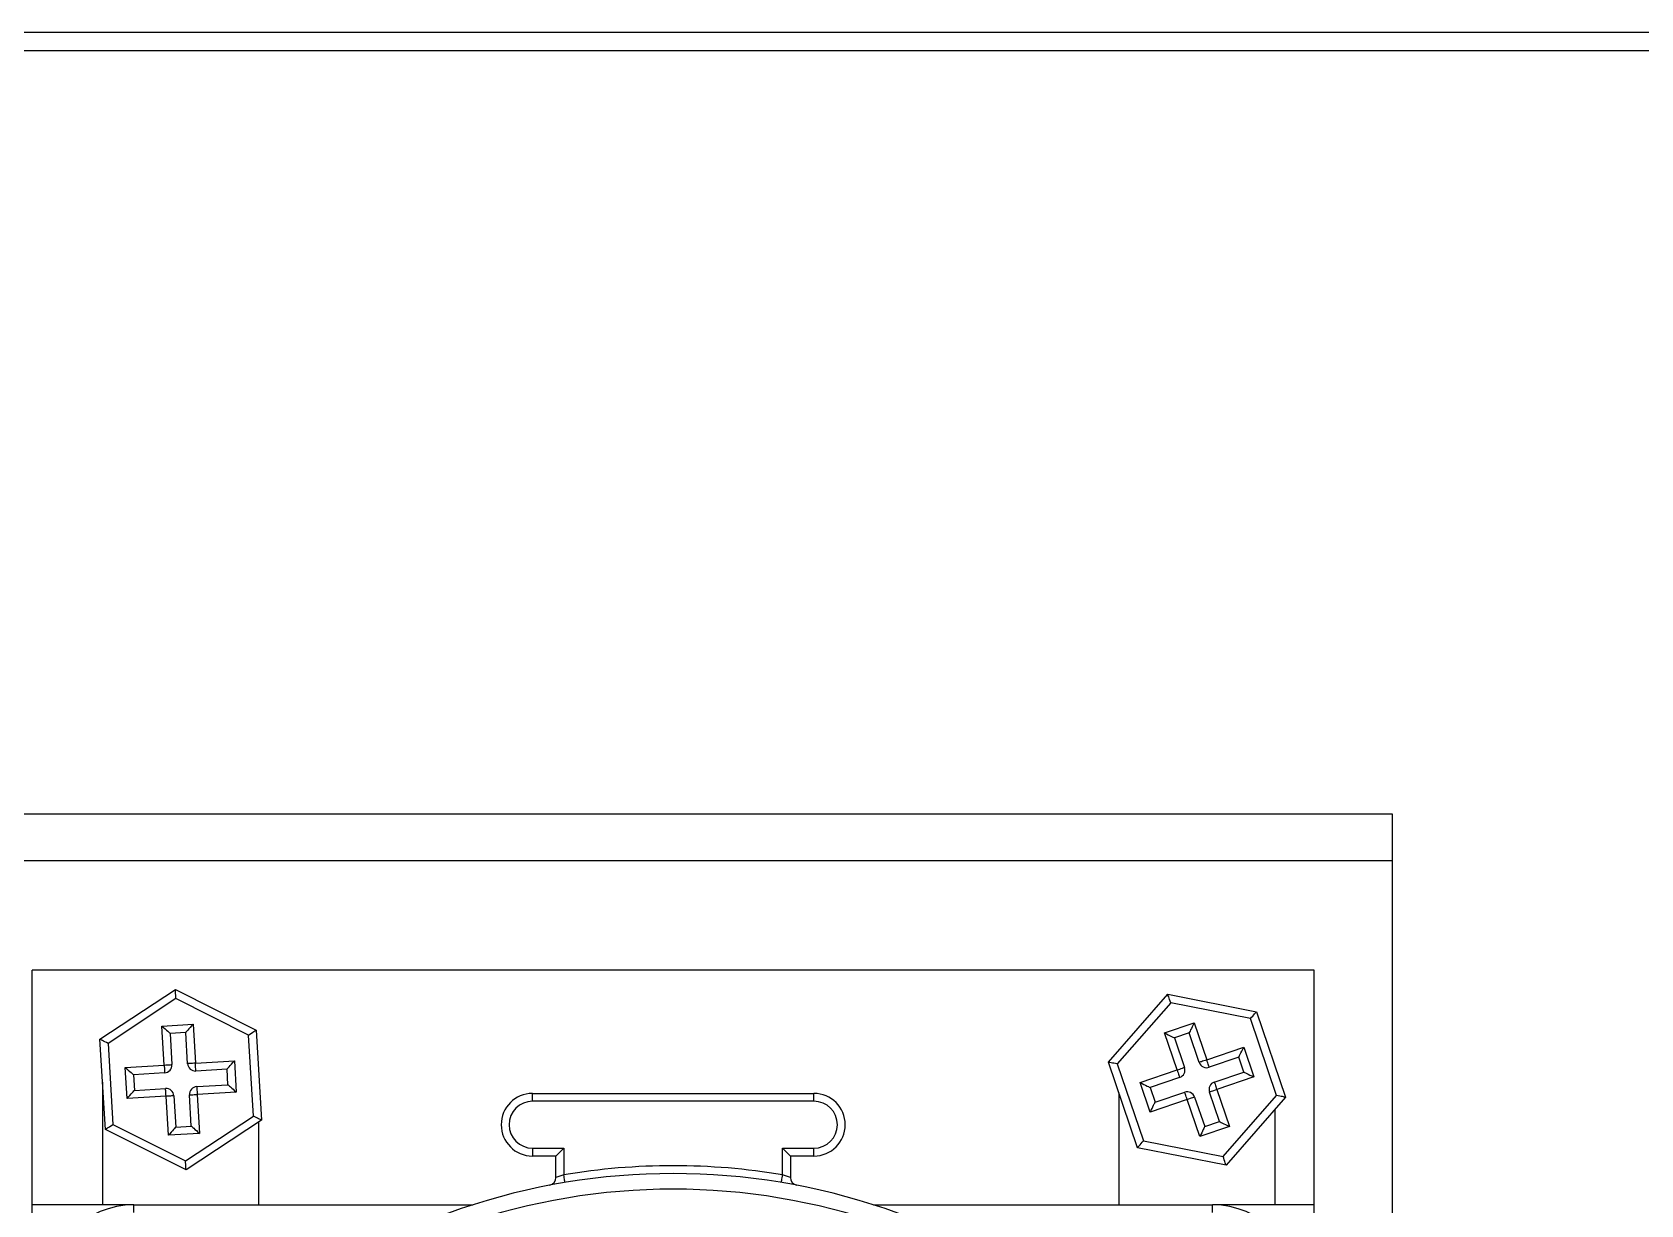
# Model space of a CAD drawing. Header units: millimetres. Extents: x 4754612 to 5801174, y 2368242 to 2777223.
# Drawn here: x 5084166.3 to 5084239.8, y 2613046 to 2613099.6 of the extents above; entities that cross this region are included whole.
import ezdxf

# ---------------------------------------------------------------- set-up
doc = ezdxf.new("R2010")
doc.units = ezdxf.units.MM
doc.header["$LTSCALE"] = 1000
doc.layers.add('(주)하나기공-LEADER', color=7, linetype='Continuous')

msp = doc.modelspace()

# ---------------------------------------------------------------- linework, layer by layer
at = {"layer": '(주)하나기공-LEADER', "color": 8, "linetype": 'ByBlock', "lineweight": -2}
for p, q in [((5084228.443, 2613061.764), (5084035.586, 2613061.764)), ((5084166.315, 2613046.05), (5084166.315, 2613056.764)), ((5084224.886, 2613056.764), (5084166.315, 2613056.764)), ((5084224.886, 2613046.05), (5084224.886, 2613056.764)), ((5084169.413, 2613053.611), (5084172.856, 2613055.881)), ((5084172.88, 2613055.469), (5084169.782, 2613053.426)), ((5084172.856, 2613055.881), (5084176.543, 2613054.035)), ((5084176.199, 2613053.808), (5084172.88, 2613055.469)), ((5084215.483, 2613052.564), (5084218.199, 2613055.668)), ((5084218.332, 2613055.277), (5084215.888, 2613052.484)), ((5084218.199, 2613055.668), (5084222.245, 2613054.868)), ((5084221.973, 2613054.558), (5084218.332, 2613055.277)), ((5084223.17, 2613051.044), (5084221.973, 2613054.558)), ((5084222.245, 2613054.868), (5084223.575, 2613050.964)), ((5084172.239, 2613054.217), (5084173.665, 2613054.302)), ((5084172.345, 2613052.435), (5084172.239, 2613054.217)), ((5084173.33, 2613053.925), (5084172.617, 2613053.882)), ((5084172.617, 2613053.882), (5084172.702, 2613052.456)), ((5084173.415, 2613052.498), (5084173.33, 2613053.925)), ((5084173.665, 2613054.302), (5084173.771, 2613052.52)), ((5084176.419, 2613050.103), (5084176.199, 2613053.808)), ((5084176.543, 2613054.035), (5084176.788, 2613049.918)), ((5084218.047, 2613053.9), (5084219.399, 2613054.361)), ((5084218.623, 2613052.21), (5084218.047, 2613053.9)), ((5084219.176, 2613053.908), (5084218.5, 2613053.677)), ((5084219.637, 2613052.556), (5084219.176, 2613053.908)), ((5084219.399, 2613054.361), (5084219.975, 2613052.671)), ((5084169.658, 2613049.494), (5084169.413, 2613053.611)), ((5084169.782, 2613053.426), (5084170.002, 2613049.721)), ((5084218.5, 2613053.677), (5084218.961, 2613052.325)), ((5084219.975, 2613052.671), (5084221.665, 2613053.247)), ((5084221.665, 2613053.247), (5084222.126, 2613051.894)), ((5084170.562, 2613052.329), (5084172.345, 2613052.435)), ((5084170.647, 2613050.903), (5084170.562, 2613052.329)), ((5084173.771, 2613052.52), (5084175.554, 2613052.626)), ((5084175.554, 2613052.626), (5084175.638, 2613051.2)), ((5084216.814, 2613048.661), (5084215.483, 2613052.564)), ((5084215.888, 2613052.484), (5084217.085, 2613048.971)), ((5084221.442, 2613052.793), (5084220.09, 2613052.333)), ((5084221.673, 2613052.117), (5084221.442, 2613052.793)), ((5084169.529, 2613051.658), (5084169.529, 2613046.05)), ((5084172.366, 2613052.078), (5084170.94, 2613051.994)), ((5084170.94, 2613051.994), (5084170.983, 2613051.28)), ((5084175.218, 2613052.248), (5084173.792, 2613052.163)), ((5084173.835, 2613051.45), (5084175.261, 2613051.535)), ((5084175.261, 2613051.535), (5084175.218, 2613052.248)), ((5084216.932, 2613051.634), (5084218.623, 2613052.21)), ((5084217.393, 2613050.282), (5084216.932, 2613051.634)), ((5084218.738, 2613051.872), (5084217.385, 2613051.411)), ((5084220.32, 2613051.657), (5084221.673, 2613052.117)), ((5084222.126, 2613051.894), (5084220.436, 2613051.319)), ((5084172.43, 2613051.009), (5084170.647, 2613050.903)), ((5084170.983, 2613051.28), (5084172.409, 2613051.365)), ((5084172.536, 2613049.226), (5084172.43, 2613051.009)), ((5084172.786, 2613051.03), (5084172.871, 2613049.604)), ((5084173.584, 2613049.646), (5084173.499, 2613051.072)), ((5084175.638, 2613051.2), (5084173.856, 2613051.094)), ((5084173.856, 2613051.094), (5084173.962, 2613049.311)), ((5084189.172, 2613050.78), (5084189.172, 2613051.137)), ((5084189.172, 2613051.137), (5084202.029, 2613051.137)), ((5084202.029, 2613050.78), (5084202.029, 2613051.137)), ((5084215.958, 2613051.172), (5084215.958, 2613046.05)), ((5084217.385, 2613051.411), (5084217.616, 2613050.735)), ((5084219.083, 2613050.858), (5084217.393, 2613050.282)), ((5084217.616, 2613050.735), (5084218.968, 2613051.196)), ((5084219.659, 2613049.167), (5084219.083, 2613050.858)), ((5084219.421, 2613050.973), (5084219.882, 2613049.621)), ((5084220.558, 2613049.851), (5084220.097, 2613051.203)), ((5084220.436, 2613051.319), (5084221.011, 2613049.628)), ((5084220.726, 2613048.251), (5084223.17, 2613051.044)), ((5084223.575, 2613050.964), (5084220.859, 2613047.861)), ((5084173.321, 2613048.059), (5084176.419, 2613050.103)), ((5084202.029, 2613050.78), (5084189.172, 2613050.78)), ((5084223.1, 2613046.05), (5084223.1, 2613050.422)), ((5084173.345, 2613047.648), (5084169.658, 2613049.494)), ((5084170.002, 2613049.721), (5084173.321, 2613048.059)), ((5084172.871, 2613049.604), (5084173.584, 2613049.646)), ((5084176.788, 2613049.918), (5084173.345, 2613047.648)), ((5084176.672, 2613046.05), (5084176.672, 2613049.841)), ((5084221.011, 2613049.628), (5084219.659, 2613049.167)), ((5084219.882, 2613049.621), (5084220.558, 2613049.851)), ((5084173.962, 2613049.311), (5084172.536, 2613049.226)), ((5084189.172, 2613048.637), (5084190.6, 2613048.637)), ((5084189.172, 2613048.637), (5084189.172, 2613048.28)), ((5084190.6, 2613048.637), (5084190.243, 2613048.28)), ((5084190.6, 2613048.637), (5084190.6, 2613047.421)), ((5084200.6, 2613047.421), (5084200.6, 2613048.637)), ((5084200.6, 2613048.637), (5084202.029, 2613048.637)), ((5084202.029, 2613048.28), (5084202.029, 2613048.637)), ((5084220.859, 2613047.861), (5084216.814, 2613048.661)), ((5084217.085, 2613048.971), (5084220.726, 2613048.251)), ((5084190.243, 2613048.28), (5084189.172, 2613048.28)), ((5084190.243, 2613047.293), (5084190.243, 2613048.28)), ((5084200.958, 2613048.28), (5084200.958, 2613047.293)), ((5084202.029, 2613048.28), (5084200.958, 2613048.28)), ((5084166.315, 2613023.986), (5084166.315, 2613046.05)), ((5084170.958, 2613046.05), (5084166.315, 2613046.05)), ((5084170.958, 2613045.693), (5084170.958, 2613046.05)), ((5084170.958, 2613046.05), (5084186.453, 2613046.05)), ((5084204.748, 2613046.05), (5084220.243, 2613046.05)), ((5084224.886, 2613046.05), (5084220.243, 2613046.05)), ((5084220.243, 2613045.693), (5084220.243, 2613046.05)), ((5084224.886, 2613023.986), (5084224.886, 2613046.05))]:
    msp.add_line(p, q, dxfattribs=at)
at = {"layer": '(주)하나기공-LEADER', "color": 4}
msp.add_lwpolyline([(5084312.443, 2613098.764), (5084013.3, 2613098.764), (5084013.3, 2613099.621), (5084013.3, 2613099.621), (5084312.443, 2613099.621)], dxfattribs=at)
at = {"layer": '(주)하나기공-LEADER', "color": 8, "linetype": 'ByBlock', "lineweight": -2}
msp.add_lwpolyline([(5084228.443, 2612958.907), (5084035.586, 2612958.907), (5084035.586, 2613061.764), (5084035.586, 2613063.907), (5084228.443, 2613063.907), (5084228.443, 2613061.764)], close=True, dxfattribs=at)
for points in [[(5084172.88, 2613055.469), (5084172.875, 2613055.55), (5084172.871, 2613055.627), (5084172.866, 2613055.698), (5084172.863, 2613055.76), (5084172.86, 2613055.812), (5084172.857, 2613055.85), (5084172.856, 2613055.873), (5084172.856, 2613055.881)], [(5084218.332, 2613055.277), (5084218.306, 2613055.354), (5084218.281, 2613055.427), (5084218.258, 2613055.494), (5084218.238, 2613055.553), (5084218.221, 2613055.602), (5084218.209, 2613055.638), (5084218.201, 2613055.66), (5084218.199, 2613055.668)], [(5084221.973, 2613054.558), (5084222.026, 2613054.618), (5084222.077, 2613054.676), (5084222.124, 2613054.73), (5084222.165, 2613054.777), (5084222.199, 2613054.816), (5084222.224, 2613054.844), (5084222.239, 2613054.862), (5084222.245, 2613054.868)], [(5084172.239, 2613054.217), (5084172.313, 2613054.152), (5084172.384, 2613054.089), (5084172.449, 2613054.031), (5084172.506, 2613053.98), (5084172.553, 2613053.939), (5084172.588, 2613053.908), (5084172.609, 2613053.889), (5084172.617, 2613053.882)], [(5084173.665, 2613054.302), (5084173.6, 2613054.229), (5084173.537, 2613054.158), (5084173.479, 2613054.092), (5084173.428, 2613054.035), (5084173.386, 2613053.988), (5084173.355, 2613053.953), (5084173.336, 2613053.932), (5084173.33, 2613053.925)], [(5084176.199, 2613053.808), (5084176.266, 2613053.852), (5084176.331, 2613053.894), (5084176.39, 2613053.934), (5084176.442, 2613053.968), (5084176.485, 2613053.996), (5084176.517, 2613054.017), (5084176.537, 2613054.03), (5084176.543, 2613054.035)], [(5084218.047, 2613053.9), (5084218.135, 2613053.857), (5084218.22, 2613053.815), (5084218.298, 2613053.776), (5084218.367, 2613053.743), (5084218.423, 2613053.715), (5084218.465, 2613053.694), (5084218.491, 2613053.682), (5084218.5, 2613053.677)], [(5084219.399, 2613054.361), (5084219.355, 2613054.273), (5084219.313, 2613054.188), (5084219.275, 2613054.109), (5084219.241, 2613054.041), (5084219.213, 2613053.984), (5084219.193, 2613053.942), (5084219.18, 2613053.916), (5084219.176, 2613053.908)], [(5084169.782, 2613053.426), (5084169.71, 2613053.462), (5084169.641, 2613053.497), (5084169.577, 2613053.528), (5084169.521, 2613053.556), (5084169.475, 2613053.579), (5084169.441, 2613053.596), (5084169.42, 2613053.607), (5084169.413, 2613053.611)], [(5084221.442, 2613052.793), (5084221.446, 2613052.802), (5084221.459, 2613052.828), (5084221.48, 2613052.87), (5084221.507, 2613052.926), (5084221.541, 2613052.995), (5084221.58, 2613053.073), (5084221.622, 2613053.158), (5084221.665, 2613053.247)], [(5084170.562, 2613052.329), (5084170.636, 2613052.263), (5084170.707, 2613052.201), (5084170.772, 2613052.143), (5084170.83, 2613052.092), (5084170.877, 2613052.05), (5084170.911, 2613052.019), (5084170.933, 2613052), (5084170.94, 2613051.994)], [(5084172.345, 2613052.435), (5084172.415, 2613052.439), (5084172.481, 2613052.443), (5084172.543, 2613052.447), (5084172.597, 2613052.45), (5084172.641, 2613052.452), (5084172.674, 2613052.454), (5084172.695, 2613052.456), (5084172.702, 2613052.456)], [(5084172.345, 2613052.435), (5084172.349, 2613052.365), (5084172.353, 2613052.298), (5084172.357, 2613052.237), (5084172.36, 2613052.183), (5084172.363, 2613052.138), (5084172.365, 2613052.105), (5084172.366, 2613052.085), (5084172.366, 2613052.078)], [(5084173.771, 2613052.52), (5084173.702, 2613052.516), (5084173.635, 2613052.512), (5084173.573, 2613052.508), (5084173.519, 2613052.505), (5084173.475, 2613052.502), (5084173.442, 2613052.5), (5084173.421, 2613052.499), (5084173.415, 2613052.498)], [(5084173.792, 2613052.163), (5084173.792, 2613052.17), (5084173.791, 2613052.19), (5084173.789, 2613052.223), (5084173.786, 2613052.268), (5084173.783, 2613052.322), (5084173.779, 2613052.383), (5084173.775, 2613052.45), (5084173.771, 2613052.52)], [(5084175.218, 2613052.248), (5084175.225, 2613052.255), (5084175.244, 2613052.277), (5084175.275, 2613052.312), (5084175.317, 2613052.359), (5084175.367, 2613052.416), (5084175.425, 2613052.481), (5084175.488, 2613052.552), (5084175.554, 2613052.626)], [(5084215.888, 2613052.484), (5084215.809, 2613052.5), (5084215.733, 2613052.515), (5084215.663, 2613052.529), (5084215.602, 2613052.541), (5084215.552, 2613052.551), (5084215.514, 2613052.558), (5084215.491, 2613052.563), (5084215.483, 2613052.564)], [(5084218.623, 2613052.21), (5084218.688, 2613052.232), (5084218.752, 2613052.254), (5084218.81, 2613052.274), (5084218.862, 2613052.291), (5084218.904, 2613052.306), (5084218.935, 2613052.316), (5084218.954, 2613052.323), (5084218.961, 2613052.325)], [(5084219.975, 2613052.671), (5084219.909, 2613052.648), (5084219.845, 2613052.627), (5084219.787, 2613052.607), (5084219.736, 2613052.589), (5084219.694, 2613052.575), (5084219.662, 2613052.564), (5084219.643, 2613052.558), (5084219.637, 2613052.556)], [(5084220.09, 2613052.333), (5084220.088, 2613052.339), (5084220.081, 2613052.358), (5084220.071, 2613052.39), (5084220.056, 2613052.432), (5084220.039, 2613052.483), (5084220.019, 2613052.541), (5084219.997, 2613052.605), (5084219.975, 2613052.671)], [(5084175.261, 2613051.535), (5084175.268, 2613051.529), (5084175.289, 2613051.509), (5084175.324, 2613051.478), (5084175.371, 2613051.437), (5084175.429, 2613051.386), (5084175.494, 2613051.328), (5084175.565, 2613051.265), (5084175.638, 2613051.2)], [(5084216.932, 2613051.634), (5084217.021, 2613051.591), (5084217.106, 2613051.549), (5084217.184, 2613051.51), (5084217.253, 2613051.476), (5084217.309, 2613051.449), (5084217.351, 2613051.428), (5084217.377, 2613051.415), (5084217.385, 2613051.411)], [(5084218.623, 2613052.21), (5084218.645, 2613052.144), (5084218.667, 2613052.081), (5084218.687, 2613052.022), (5084218.704, 2613051.971), (5084218.718, 2613051.929), (5084218.729, 2613051.898), (5084218.735, 2613051.878), (5084218.738, 2613051.872)], [(5084220.32, 2613051.657), (5084220.323, 2613051.65), (5084220.329, 2613051.631), (5084220.34, 2613051.6), (5084220.354, 2613051.558), (5084220.372, 2613051.506), (5084220.391, 2613051.448), (5084220.413, 2613051.384), (5084220.436, 2613051.319)], [(5084221.673, 2613052.117), (5084221.681, 2613052.113), (5084221.707, 2613052.1), (5084221.749, 2613052.08), (5084221.805, 2613052.052), (5084221.874, 2613052.018), (5084221.952, 2613051.98), (5084222.037, 2613051.938), (5084222.126, 2613051.894)], [(5084170.647, 2613050.903), (5084170.713, 2613050.976), (5084170.776, 2613051.047), (5084170.834, 2613051.113), (5084170.884, 2613051.17), (5084170.926, 2613051.217), (5084170.957, 2613051.252), (5084170.976, 2613051.273), (5084170.983, 2613051.28)], [(5084172.43, 2613051.009), (5084172.426, 2613051.078), (5084172.422, 2613051.145), (5084172.418, 2613051.207), (5084172.415, 2613051.261), (5084172.412, 2613051.305), (5084172.41, 2613051.338), (5084172.409, 2613051.358), (5084172.409, 2613051.365)], [(5084172.786, 2613051.03), (5084172.779, 2613051.03), (5084172.759, 2613051.028), (5084172.726, 2613051.026), (5084172.682, 2613051.024), (5084172.628, 2613051.021), (5084172.566, 2613051.017), (5084172.499, 2613051.013), (5084172.43, 2613051.009)], [(5084173.499, 2613051.072), (5084173.506, 2613051.073), (5084173.527, 2613051.074), (5084173.559, 2613051.076), (5084173.604, 2613051.079), (5084173.658, 2613051.082), (5084173.719, 2613051.086), (5084173.786, 2613051.089), (5084173.856, 2613051.094)], [(5084173.835, 2613051.45), (5084173.835, 2613051.443), (5084173.836, 2613051.423), (5084173.838, 2613051.39), (5084173.841, 2613051.346), (5084173.844, 2613051.292), (5084173.848, 2613051.23), (5084173.852, 2613051.163), (5084173.856, 2613051.094)], [(5084219.083, 2613050.858), (5084219.061, 2613050.924), (5084219.039, 2613050.987), (5084219.019, 2613051.046), (5084219.002, 2613051.097), (5084218.988, 2613051.139), (5084218.977, 2613051.17), (5084218.97, 2613051.189), (5084218.968, 2613051.196)], [(5084219.421, 2613050.973), (5084219.415, 2613050.971), (5084219.396, 2613050.964), (5084219.364, 2613050.954), (5084219.322, 2613050.939), (5084219.271, 2613050.922), (5084219.213, 2613050.902), (5084219.149, 2613050.88), (5084219.083, 2613050.858)], [(5084220.097, 2613051.203), (5084220.104, 2613051.206), (5084220.123, 2613051.212), (5084220.154, 2613051.223), (5084220.196, 2613051.237), (5084220.248, 2613051.255), (5084220.306, 2613051.274), (5084220.37, 2613051.296), (5084220.436, 2613051.319)], [(5084223.575, 2613050.964), (5084223.568, 2613050.966), (5084223.55, 2613050.969), (5084223.52, 2613050.975), (5084223.48, 2613050.983), (5084223.43, 2613050.993), (5084223.372, 2613051.004), (5084223.308, 2613051.017), (5084223.24, 2613051.03), (5084223.17, 2613051.044)], [(5084176.788, 2613049.918), (5084176.782, 2613049.921), (5084176.766, 2613049.929), (5084176.739, 2613049.943), (5084176.702, 2613049.961), (5084176.656, 2613049.984), (5084176.604, 2613050.01), (5084176.545, 2613050.039), (5084176.483, 2613050.071), (5084176.419, 2613050.103)], [(5084217.393, 2613050.282), (5084217.436, 2613050.37), (5084217.478, 2613050.455), (5084217.517, 2613050.534), (5084217.551, 2613050.602), (5084217.578, 2613050.659), (5084217.599, 2613050.701), (5084217.612, 2613050.726), (5084217.616, 2613050.735)], [(5084169.658, 2613049.494), (5084169.664, 2613049.498), (5084169.684, 2613049.511), (5084169.716, 2613049.532), (5084169.759, 2613049.56), (5084169.811, 2613049.595), (5084169.87, 2613049.634), (5084169.935, 2613049.677), (5084170.002, 2613049.721)], [(5084172.871, 2613049.604), (5084172.865, 2613049.597), (5084172.846, 2613049.575), (5084172.815, 2613049.54), (5084172.773, 2613049.493), (5084172.722, 2613049.436), (5084172.664, 2613049.371), (5084172.601, 2613049.3), (5084172.536, 2613049.226)], [(5084173.584, 2613049.646), (5084173.591, 2613049.64), (5084173.613, 2613049.621), (5084173.648, 2613049.59), (5084173.695, 2613049.548), (5084173.752, 2613049.497), (5084173.817, 2613049.439), (5084173.888, 2613049.376), (5084173.962, 2613049.311)], [(5084219.882, 2613049.621), (5084219.878, 2613049.612), (5084219.865, 2613049.586), (5084219.845, 2613049.544), (5084219.817, 2613049.488), (5084219.783, 2613049.419), (5084219.745, 2613049.341), (5084219.703, 2613049.256), (5084219.659, 2613049.167)], [(5084220.558, 2613049.851), (5084220.567, 2613049.847), (5084220.593, 2613049.834), (5084220.635, 2613049.814), (5084220.691, 2613049.786), (5084220.76, 2613049.752), (5084220.838, 2613049.714), (5084220.923, 2613049.672), (5084221.011, 2613049.628)], [(5084200.958, 2613048.28), (5084200.951, 2613048.287), (5084200.93, 2613048.308), (5084200.897, 2613048.341), (5084200.853, 2613048.385), (5084200.799, 2613048.439), (5084200.737, 2613048.501), (5084200.67, 2613048.568), (5084200.6, 2613048.637)], [(5084216.814, 2613048.661), (5084216.819, 2613048.667), (5084216.834, 2613048.684), (5084216.859, 2613048.713), (5084216.893, 2613048.751), (5084216.934, 2613048.798), (5084216.981, 2613048.852), (5084217.032, 2613048.91), (5084217.085, 2613048.971)], [(5084173.345, 2613047.648), (5084173.345, 2613047.656), (5084173.343, 2613047.679), (5084173.341, 2613047.717), (5084173.338, 2613047.768), (5084173.334, 2613047.831), (5084173.33, 2613047.902), (5084173.326, 2613047.979), (5084173.321, 2613048.059)], [(5084220.859, 2613047.861), (5084220.857, 2613047.868), (5084220.849, 2613047.89), (5084220.837, 2613047.926), (5084220.82, 2613047.975), (5084220.8, 2613048.034), (5084220.777, 2613048.102), (5084220.752, 2613048.175), (5084220.726, 2613048.251)], [(5084190.659, 2613047.069), (5084190.658, 2613047.076), (5084190.655, 2613047.096), (5084190.649, 2613047.128), (5084190.642, 2613047.172), (5084190.633, 2613047.225), (5084190.623, 2613047.286), (5084190.612, 2613047.352), (5084190.6, 2613047.421)], [(5084200.542, 2613047.069), (5084200.543, 2613047.076), (5084200.546, 2613047.096), (5084200.552, 2613047.128), (5084200.559, 2613047.172), (5084200.568, 2613047.225), (5084200.578, 2613047.286), (5084200.589, 2613047.352), (5084200.6, 2613047.421)]]:
    msp.add_lwpolyline(points, dxfattribs=at)
for centre, radius, start, end in [((5084172.345, 2613052.435), 0.357, 273.40405, 3.40405), ((5084173.771, 2613052.52), 0.357, 183.40405, 273.40405), ((5084218.623, 2613052.21), 0.357, 288.81649, 18.81649), ((5084219.975, 2613052.671), 0.357, 198.81649, 288.81649), ((5084220.436, 2613051.319), 0.357, 108.81649, 198.81649), ((5084172.43, 2613051.009), 0.357, 3.40405, 93.40405), ((5084173.856, 2613051.094), 0.357, 93.40405, 183.40405), ((5084189.172, 2613049.709), 1.429, 90, 270), ((5084202.029, 2613049.709), 1.429, 270, 90), ((5084219.083, 2613050.858), 0.357, 18.81649, 108.81649), ((5084189.172, 2613049.709), 1.071, 90, 270), ((5084202.029, 2613049.709), 1.071, 270, 90), ((5084195.6, 2613017.479), 30, 51.83714, 128.16286), ((5084189.886, 2613047.293), 0.357, 280.84982, 0), ((5084193.37, 2613039.136), 8.736, 108.48293, 110.97154), ((5084195.6, 2613017.479), 30.357, 80.51985, 99.48015), ((5084197.845, 2613039.174), 8.695, 69.02264, 71.52288), ((5084201.315, 2613047.293), 0.357, 180, 259.15018), ((5084195.6, 2613017.479), 29.286, 51.14106, 128.85894), ((5084170.958, 2613042.121), 3.929, 90, 180), ((5084220.243, 2613042.121), 3.929, 0, 90)]:
    msp.add_arc(centre, radius, start, end, dxfattribs=at)

doc.saveas('drawing.dxf')
